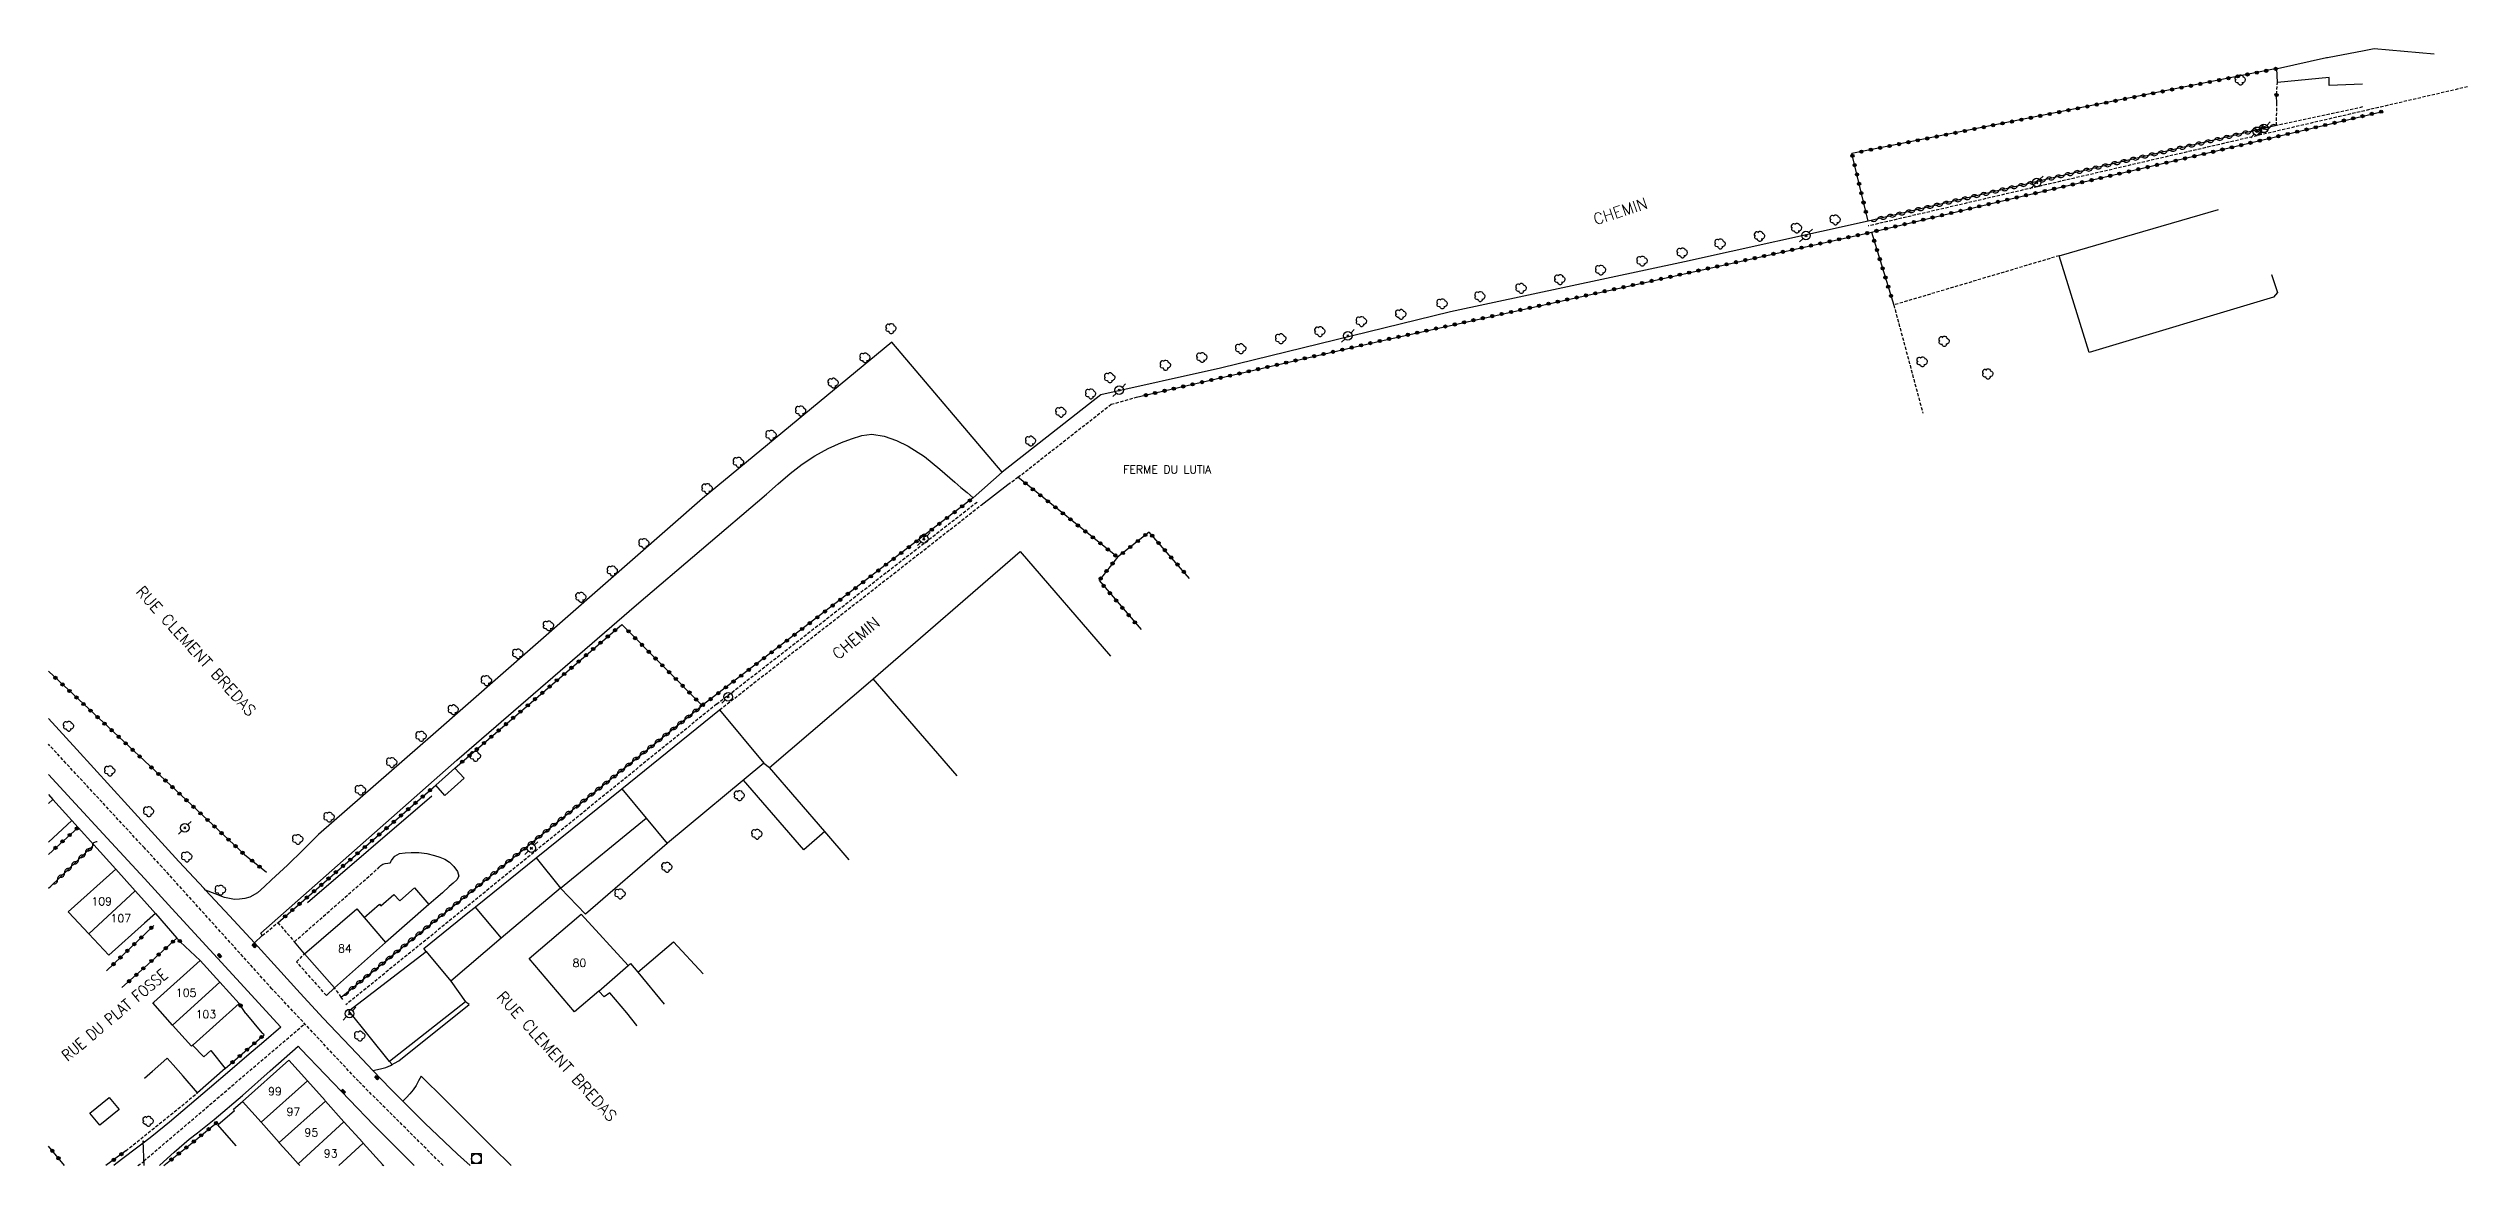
# Model space of a CAD drawing. Header units: millimetres. Extents: x 139000 to 139959, y 123000 to 124000.
# Drawn here: x 139000 to 139377.9, y 123000 to 123174.4 of the extents above; entities that cross this region are included whole.
import ezdxf
from ezdxf.enums import TextEntityAlignment as Align

# ---------------------------------------------------------------- set-up
doc = ezdxf.new("R2010")
doc.units = ezdxf.units.MM
doc.linetypes.add('DASHED', pattern=[0.75, 0.5, -0.25])
doc.layers.get('0').update_dxf_attribs({"linetype": 'CONTINUOUS'})
for name, color, linetype in [('W0001', 6, 'DASHED'), ('W0008', 7, 'CONTINUOUS'), ('W0014', 7, 'CONTINUOUS'), ('W0017', 7, 'CONTINUOUS'), ('W0070', 7, 'DASHED'), ('W0071', 7, 'CONTINUOUS'), ('W0101', 7, 'CONTINUOUS'), ('W0104', 1, 'CONTINUOUS'), ('W0112', 1, 'DASHED'), ('W0300', 7, 'CONTINUOUS'), ('W0310', 3, 'CONTINUOUS'), ('W0323', 7, 'CONTINUOUS'), ('W0333', 7, 'CONTINUOUS'), ('W0401', 7, 'CONTINUOUS'), ('W0420', 7, 'CONTINUOUS'), ('W0473', 7, 'CONTINUOUS'), ('W0984', 7, 'CONTINUOUS'), ('W0989', 7, 'CONTINUOUS'), ('W0991', 7, 'CONTINUOUS'), ('W1102', 7, 'CONTINUOUS')]:
    doc.layers.add(name, color=color, linetype=linetype)
doc.styles.get("Standard").update_dxf_attribs({"font": 'romans.shx', "width": 0.85})

# ---------------------------------------------------------------- blocks, each defined once
blk = doc.blocks.new('T300')
for p, q in [((-0.8, 0.51), (-0.86, 0.34)), ((-0.86, 0.34), (-0.86, 0.17)), ((-0.86, 0.17), (-0.74, 0.06)), ((-0.69, 0.63), (-0.8, 0.51)), ((-0.8, -0.06), (-0.74, 0.06)), ((-0.74, 0.06), (-0.69, 0.11)), ((-0.57, 0.69), (-0.69, 0.63)), ((-0.46, 0.69), (-0.57, 0.69)), ((-0.29, 0.63), (-0.46, 0.69)), ((-0.29, 0.63), (-0.17, 0.74)), ((-0.23, 0.57), (-0.29, 0.63)), ((-0.17, 0.74), (-0.06, 0.8)), ((-0.06, 0.8), (0.06, 0.8)), ((0.06, 0.8), (0.23, 0.74)), ((0.23, 0.74), (0.34, 0.63)), ((0.34, 0.63), (0.4, 0.51)), ((0.46, 0.46), (0.34, 0.46)), ((0.4, 0.51), (0.4, 0.46)), ((0.57, 0.4), (0.46, 0.46)), ((0.57, 0.4), (0.69, 0.29)), ((0.69, 0.29), (0.74, 0.17)), ((0.74, 0.06), (0.69, -0.17)), ((0.74, 0.17), (0.74, 0.06)), ((-0.8, -0.17), (-0.8, -0.06)), ((-0.8, -0.23), (-0.8, -0.17)), ((-0.74, -0.34), (-0.8, -0.23)), ((-0.69, -0.4), (-0.74, -0.34)), ((-0.51, -0.46), (-0.69, -0.4)), ((-0.4, -0.46), (-0.51, -0.46)), ((-0.4, -0.46), (-0.34, -0.46)), ((-0.34, -0.46), (-0.34, -0.4)), ((-0.34, -0.51), (-0.34, -0.46)), ((-0.29, -0.63), (-0.34, -0.51)), ((-0.17, -0.74), (-0.29, -0.63)), ((-0.06, -0.8), (-0.17, -0.74)), ((0.06, -0.8), (-0.06, -0.8)), ((0.17, -0.74), (0.06, -0.8)), ((0.23, -0.69), (0.17, -0.74)), ((0.29, -0.46), (0.23, -0.46)), ((0.29, -0.63), (0.23, -0.69)), ((0.46, -0.4), (0.29, -0.46)), ((0.34, -0.51), (0.29, -0.63)), ((0.34, -0.51), (0.34, -0.46)), ((0.57, -0.34), (0.46, -0.4)), ((0.63, -0.29), (0.57, -0.34)), ((0.69, -0.17), (0.63, -0.29))]:
    blk.add_line(p, q)
blk = doc.blocks.new('T401')
for p, q in [((-0.3, 0.3), (0, 0.3)), ((-0.3, -0.25), (-0.3, 0.3)), ((-0.3, 0.15), (0, 0.15)), ((-0.3, 0), (0, 0)), ((0, 0.3), (0, -0.25)), ((-0.3, -0.15), (0, -0.15)), ((-0.3, -0.25), (-0.3, -0.3)), ((-0.3, -0.3), (0, -0.3)), ((0, -0.3), (0, -0.25))]:
    blk.add_line(p, q)
blk = doc.blocks.new('T473')
for p, q in [((-0.166667, 0.166667), (0.166667, -0.166667)), ((-0.166667, -0.166667), (0.166667, 0.166667)), ((0.500001, 0.500001), (1.000002, 1.000002)), ((-1.000002, -1.000002), (-0.500001, -0.500001))]:
    blk.add_line(p, q)
blk.add_ellipse((0, 0), major_axis=(0.471405, 0.471405), ratio=1, start_param=5.4977871438, end_param=11.780972451)
blk = doc.blocks.new('T420')
for p, q in [((0.75, 0.75), (-0.75, 0.75)), ((-0.75, 0.75), (-0.75, -0.75)), ((0.75, 0.75), (0.75, -0.75)), ((0.75, -0.75), (-0.75, -0.75))]:
    blk.add_line(p, q)
blk.add_ellipse((0, 0), major_axis=(-0.53, 0.53), ratio=1, start_param=3.926991, end_param=10.210176)
blk = doc.blocks.new('t323o')
at = {"color": 0, "linetype": 'Continuous'}
for radius in [0.25, 0.15]:
    blk.add_circle((0, 0), radius, dxfattribs=at)
blk = doc.blocks.new('t310o')
at = {"color": 0, "linetype": 'Continuous'}
for centre, start, end in [((-0.5, 0.38), 216.8699, 323.1304), ((0.5, -0.37), 36.8699, 143.1303)]:
    blk.add_arc(centre, 0.625, start, end, dxfattribs=at)

msp = doc.modelspace()

# ---------------------------------------------------------------- linework, layer by layer
at = {"layer": 'W0001'}
for points in [[(139015, 123049.6), (139000, 123065.8)], [(139061.66, 123000), (139048.44, 123013.17), (139034.93, 123027.61), (139017.77, 123046.61), (139015, 123049.6)], [(139014.92, 123000.72), (139040.02, 123022.12), (139040.04, 123022.14)], [(139013.97, 123000), (139014.9, 123000.66), (139015.04, 123000.66)]]:
    msp.add_lwpolyline(points, dxfattribs=at)
at = {"layer": 'W0008'}
for points in [[(139015, 123053.38), (139012.4, 123056.22), (139004.44, 123064.97), (139000, 123069.8)], [(139032.21, 123034.77), (139028.27, 123039.01), (139024.54, 123043.02), (139024.33, 123043.24), (139020.39, 123047.49), (139015, 123053.38)], [(139036.3, 123021.61), (139033.64, 123019.34), (139030.98, 123017.07), (139028.32, 123014.81), (139025.19, 123012.11), (139022.06, 123009.41), (139018.9, 123006.76), (139016.14, 123004.56), (139015, 123003.68)], [(139017.34, 123000), (139017.4, 123000.05), (139019.67, 123002.09), (139021.99, 123004.1), (139023.3, 123005.14), (139024.61, 123006.18), (139025.92, 123007.22), (139030.34, 123010.96), (139034.67, 123014.81), (139039.01, 123018.66)], [(139015, 123003.68), (139013.35, 123002.4), (139010.55, 123000.25), (139010.25, 123000)]]:
    msp.add_lwpolyline(points, dxfattribs=at)
at = {"layer": 'W0014'}
for points in [[(139000, 123061.09), (139003.62, 123057.18), (139009.2, 123051.13), (139015, 123044.82)], [(139003.65, 123053.87), (139004.63, 123052.8), (139007.12, 123050.07), (139010.55, 123046.31)], [(139015, 123044.82), (139019.29, 123040.15), (139029.37, 123029.17), (139036.3, 123021.61)], [(139016.72, 123039.37), (139020.09, 123035.53)], [(139033.42, 123035.93), (139032.21, 123034.77)], [(139020.61, 123034.96), (139023.7, 123032.01)], [(139065.87, 123000), (139063.91, 123001.79), (139058.83, 123006.61), (139055.39, 123010.06), (139053.45, 123011.99), (139050.7, 123014.85), (139048.17, 123017.48), (139042.95, 123023.02), (139039.35, 123026.92), (139035.78, 123030.84), (139032.21, 123034.77)], [(139040.02, 123033.05), (139038.44, 123034.95)], [(139030.84, 123023.73), (139033.33, 123020.73)], [(139039.01, 123018.66), (139039.45, 123018.18)], [(139039.45, 123018.18), (139043.23, 123014.22), (139047.02, 123010.25), (139050.84, 123006.33), (139054.47, 123002.65), (139057.14, 123000)], [(139053.31, 123016.26), (139053.7, 123015.79)]]:
    msp.add_lwpolyline(points, dxfattribs=at)
at = {"layer": 'W0017'}
for points in [[(139149, 123108.27), (139131.78, 123128.58), (139102.21, 123104.15)], [(139091.89, 123087.55), (139112.18, 123104.86), (139114.02, 123106.46), (139115.86, 123108.06), (139117.78, 123109.53), (139119.75, 123110.81), (139121.8, 123111.96), (139123.92, 123112.92), (139125.47, 123113.5), (139127.06, 123113.99), (139128.64, 123114.2), (139130.56, 123113.91), (139132.47, 123113.21), (139134.3, 123112.34), (139136.87, 123110.72), (139139.24, 123108.73), (139141.58, 123106.69), (139142.55, 123105.89), (139143.52, 123105.08), (139144.49, 123104.27)], [(139102.21, 123104.15), (139060.11, 123067.33), (139042.2, 123051.71), (139039.78, 123049.31), (139037.35, 123046.92), (139034.83, 123044.62), (139033.76, 123043.6), (139032.67, 123042.6), (139031.45, 123041.9), (139030.68, 123041.7), (139029.86, 123041.59), (139029.05, 123041.56), (139027.53, 123041.84), (139026.04, 123042.43), (139024.54, 123043.02)], [(139033.42, 123035.93), (139033.18, 123036.31), (139063.83, 123063.31), (139091.89, 123087.55)], [(139053.4, 123047.29), (139053.62, 123047.65), (139053.84, 123048.02), (139054.1, 123048.32), (139054.84, 123048.71), (139055.75, 123048.85), (139056.66, 123048.91), (139057.89, 123048.91), (139059.12, 123048.73), (139060.31, 123048.42), (139061.14, 123048.15), (139061.95, 123047.82), (139062.66, 123047.37), (139063.35, 123046.71), (139063.92, 123045.93), (139064.11, 123045.18), (139063.8, 123044.62), (139063.22, 123044.09), (139062.62, 123043.57), (139061.59, 123042.61), (139060.52, 123041.69), (139059.45, 123040.77)], [(139054.73, 123016.35), (139065.73, 123025.17), (139065.16, 123025.57)]]:
    msp.add_lwpolyline(points, dxfattribs=at)
at = {"layer": 'W0070'}
for points in [[(139377.93, 123168.44), (139284.28, 123146.71)], [(139104.39, 123072.05), (139145.11, 123103.63)], [(139104.39, 123072.05), (139046.48, 123025.11)]]:
    msp.add_lwpolyline(points, dxfattribs=at)
at = {"layer": 'W0071'}
for points in [[(139284.27, 123147.46), (139255.61, 123141.12), (139219.04, 123133.29), (139183.1, 123124.49), (139164.43, 123120.36), (139149, 123108.27)], [(139144.49, 123104.27), (139149, 123108.27)], [(139145.71, 123103.11), (139149.88, 123106.35)], [(139014.94, 123000), (139014.82, 123003.86), (139015, 123003.68)]]:
    msp.add_lwpolyline(points, dxfattribs=at)
at = {"layer": 'W0101'}
for points in [[(139361.79, 123174.09), (139363.31, 123174.44)], [(139347.3, 123139.14), (139347.3, 123139.14), (139347.3, 123139.14), (139347.3, 123139.14), (139348.21, 123136.35), (139347.63, 123135.6), (139318.79, 123126.94), (139314.13, 123142.07), (139339.03, 123149.31)], [(139000, 123057.96), (139000.71, 123057.16)], [(139003.65, 123053.87), (139000, 123050.49)], [(139000.71, 123057.16), (139003.65, 123053.87)], [(139006.32, 123036.21), (139003.16, 123039.57), (139003.09, 123039.64), (139010.55, 123046.31)], [(139010.55, 123046.31), (139013.56, 123042.92)], [(139013.56, 123042.92), (139015, 123041.3)], [(139015, 123041.3), (139016.72, 123039.37)], [(139016.72, 123039.37), (139015, 123037.83)], [(139040.02, 123033.05), (139048.18, 123040.07), (139049.34, 123038.72), (139052.68, 123034.83), (139044.72, 123027.74)], [(139085.98, 123027.26), (139082.17, 123024.03), (139075.11, 123032.36), (139083.24, 123039.26), (139090.56, 123031.26)], [(139015, 123037.83), (139009.46, 123032.88), (139006.32, 123036.21)], [(139019.41, 123021.94), (139016.31, 123025.4), (139016.47, 123025.54), (139023.7, 123032.01)], [(139023.7, 123032.01), (139026.78, 123028.63)], [(139044.72, 123027.74), (139040.02, 123033.05)], [(139085.98, 123027.26), (139090.56, 123031.26)], [(139026.78, 123028.63), (139029.82, 123025.3)], [(139029.82, 123025.3), (139022.63, 123018.87), (139022.52, 123018.78), (139022.37, 123018.64), (139019.41, 123021.94)], [(139030.3, 123010), (139037.54, 123016.45), (139040.47, 123013.21)], [(139040.47, 123013.21), (139043.23, 123010.16), (139043.21, 123010.13), (139043.3, 123010.04)], [(139033.23, 123006.76), (139030.3, 123010)], [(139043.3, 123010.04), (139046.18, 123006.85)], [(139036.07, 123003.62), (139033.23, 123006.76)], [(139046.18, 123006.85), (139049.14, 123003.58)], [(139039, 123000.3), (139037.76, 123001.66), (139036.11, 123003.49), (139036.06, 123003.54), (139036.07, 123003.62)], [(139049.14, 123003.58), (139049.2, 123003.51), (139052.26, 123000.12)], [(139039.26, 123000), (139039, 123000.3)], [(139052.26, 123000.12), (139052.38, 123000)]]:
    msp.add_lwpolyline(points, dxfattribs=at)
at = {"layer": 'W0104'}
for points in [[(139361.53, 123168.84), (139356.32, 123168.67), (139356.28, 123169.87), (139348.22, 123169.12), (139348.15, 123171.29), (139348.24, 123171.31), (139355.91, 123173.01), (139356.04, 123173.03), (139361.79, 123174.09)], [(139112.63, 123062.17), (139128.78, 123075.96), (139128.77, 123075.96), (139128.84, 123076.02), (139151.79, 123095.88), (139165.91, 123079.55)], [(139141.97, 123060.88), (139128.84, 123076.02)], [(139053.31, 123016.26), (139046.92, 123024.19), (139059.04, 123033.45), (139058.67, 123033.91), (139065.8, 123039.67), (139066.65, 123040.35), (139066.73, 123040.42), (139076.2, 123048.05), (139089.59, 123058.85), (139104.86, 123071.16)], [(139104.86, 123071.16), (139111.78, 123062.82), (139096.73, 123050.34), (139096.67, 123050.28), (139083.89, 123039.26), (139080.02, 123043.33), (139070.75, 123035.49), (139062.85, 123028.81), (139065.16, 123025.57), (139053.31, 123016.26)], [(139111.78, 123062.82), (139112.63, 123062.17)], [(139125.11, 123047.74), (139121.29, 123052.16), (139112.63, 123062.17)], [(139089.59, 123058.85), (139093.37, 123054.27), (139096.67, 123050.28)], [(139121.29, 123052.16), (139118, 123049.31), (139108.57, 123060.16)], [(139080.02, 123043.33), (139093.37, 123054.27)], [(139076.2, 123048.05), (139080.02, 123043.33)], [(139049.34, 123038.72), (139051.71, 123040.8), (139051.93, 123040.54), (139053.99, 123042.35), (139054.88, 123041.34), (139057.18, 123043.36), (139059.45, 123040.77), (139052.68, 123034.83)], [(139066.65, 123040.35), (139070.75, 123035.49)], [(139059.04, 123033.45), (139062.85, 123028.81)], [(139090.56, 123031.26), (139090.93, 123031.54), (139092.08, 123030.18), (139097.68, 123034.93), (139102.27, 123029.93)], [(139092.08, 123030.18), (139096.18, 123025.18)], [(139091.89, 123021.84), (139091.93, 123021.88), (139090.35, 123023.86), (139087.7, 123026.99), (139086.83, 123026.33), (139085.98, 123027.26)], [(139022.52, 123018.78), (139024.27, 123016.99), (139025.39, 123017.97), (139027.63, 123015.16), (139023.31, 123011.36), (139021.04, 123013.95), (139019.48, 123015.73), (139018.57, 123016.75), (139016.18, 123014.66), (139016.24, 123014.71), (139015, 123013.62)], [(139072.31, 123000), (139069.45, 123002.84), (139061.91, 123010.32), (139058.25, 123013.95)], [(139029.36, 123003.06), (139029.36, 123003.06), (139026.49, 123006.38), (139029.07, 123008.62), (139029.07, 123008.61), (139028.91, 123008.8), (139030.3, 123010)]]:
    msp.add_lwpolyline(points, dxfattribs=at)
for points in [[(139063.52, 123062.08), (139064.94, 123060.48), (139061.93, 123057.79), (139060.51, 123059.38)], [(139006.49, 123008.18), (139009.5, 123010.65), (139011.04, 123008.77), (139008.04, 123006.3)]]:
    msp.add_lwpolyline(points, close=True, dxfattribs=at)
at = {"layer": 'W0112'}
for points in [[(139348.08, 123167.25), (139348.22, 123169.12)], [(139361.52, 123165.29), (139348.05, 123162.4), (139348.14, 123165.68)], [(139314.13, 123142.07), (139288.29, 123134.37), (139292.83, 123117.48)], [(139149.88, 123106.35), (139151.46, 123107.47), (139166.03, 123118.87), (139169.98, 123119.97)], [(139104.86, 123071.16), (139145.71, 123103.11)], [(139033.42, 123035.93), (139035.85, 123037.93), (139038.44, 123034.95), (139051.39, 123046.31), (139051.67, 123046.59), (139051.95, 123046.86), (139052.26, 123047.07), (139052.62, 123047.19), (139053.01, 123047.24), (139053.4, 123047.29)], [(139000, 123043.32), (139000.36, 123043.64)], [(139043.44, 123026.57), (139038.78, 123031.81), (139040.02, 123033.05)], [(139046.02, 123025.95), (139045.75, 123026.31), (139044.72, 123027.74)], [(139015, 123004.63), (139023.31, 123011.36)], [(139012.1, 123002.29), (139015, 123004.63)]]:
    msp.add_lwpolyline(points, dxfattribs=at)
at = {"layer": 'W0300'}
msp.add_lwpolyline([(139040.49, 123041.1), (139059.89, 123057.73)], dxfattribs=at)
at = {"layer": 'W0310'}
for points in [[(139348.05, 123162.4), (139284.27, 123147.46)], [(139045.75, 123026.31), (139058.06, 123036.36), (139079.76, 123053.85), (139102.15, 123071.84)], [(139000.36, 123043.64), (139007.12, 123050.07)]]:
    msp.add_lwpolyline(points, dxfattribs=at)
at = {"layer": 'W0323'}
for points in [[(139348.15, 123171.29), (139281.74, 123158.03)], [(139348.14, 123165.68), (139348.08, 123167.25)], [(139169.98, 123119.97), (139208.66, 123128.9), (139258.62, 123139.94), (139284.81, 123145.75), (139305.67, 123150.75), (139334.97, 123157.54), (139364.45, 123164.56)], [(139284.27, 123147.46), (139281.74, 123158.03)], [(139284.81, 123145.75), (139288.29, 123134.37)], [(139178.28, 123091.68), (139171.94, 123098.92), (139167.02, 123094.99), (139151.46, 123107.47)], [(139144.49, 123104.27), (139102.15, 123071.84), (139089.56, 123084.49)], [(139167.02, 123094.99), (139164.14, 123091.35), (139170.71, 123083.68)], [(139063.52, 123062.08), (139089.56, 123084.49)], [(139015, 123063.2), (139012.55, 123065.49), (139000, 123077.18)], [(139030.65, 123048.55), (139015, 123063.2)], [(139035.85, 123037.93), (139060.51, 123059.38)], [(139004.63, 123052.8), (139000, 123048.6)], [(139030.65, 123048.55), (139034.07, 123045.8)], [(139015, 123036.09), (139009.1, 123030.42)], [(139016.45, 123037.49), (139015, 123036.09)], [(139020.61, 123034.96), (139020.09, 123035.53), (139015, 123030.94)], [(139015, 123030.94), (139011.5, 123027.79)], [(139030.84, 123023.73), (139029.82, 123025.3)], [(139027.63, 123015.16), (139033.7, 123020.42), (139033.33, 123020.73)], [(139018.05, 123000), (139022.46, 123003.56), (139026.32, 123006.75), (139026.51, 123006.57)], [(139002.54, 123000), (139000, 123003.01)], [(139012.1, 123002.29), (139009, 123000)]]:
    msp.add_lwpolyline(points, dxfattribs=at)
at = {"layer": 'W0333'}
for points in [[(139044.72, 123027.74), (139043.44, 123026.57)], [(139050.7, 123014.85), (139051.39, 123015), (139052.08, 123015.14), (139052.74, 123015.34), (139053.42, 123015.64), (139053.7, 123015.79), (139054.07, 123015.99), (139054.73, 123016.35)], [(139058.25, 123013.95), (139057.84, 123013.24), (139057.43, 123012.53), (139056.98, 123011.85), (139056.47, 123011.23), (139055.93, 123010.65), (139055.39, 123010.06)]]:
    msp.add_lwpolyline(points, dxfattribs=at)
at = {"layer": 'W1102'}
for points in [[(139363.31, 123174.44), (139372.7, 123173.57)], [(139000, 123056.53), (139000.71, 123057.16)], [(139013.56, 123042.92), (139006.32, 123036.21)], [(139019.41, 123021.94), (139026.78, 123028.63)], [(139033.23, 123006.76), (139040.47, 123013.21)], [(139043.3, 123010.04), (139036.07, 123003.62)], [(139039, 123000.3), (139046.18, 123006.85)], [(139045.35, 123000), (139049.2, 123003.51)], [(139052.26, 123000.12), (139052.12, 123000)]]:
    msp.add_lwpolyline(points, dxfattribs=at)

# ---------------------------------------------------------------- block references
at = {"layer": 'W0300'}
for p in [(139342.45, 123169.51), (139279.18, 123147.66), (139261.19, 123143.91), (139267.36, 123145.09), (139273.14, 123146.37), (139249.01, 123141.22), (139255.28, 123142.51), (139230.11, 123136.96), (139236.16, 123138.33), (139242.53, 123139.81), (139211.32, 123132.9), (139217.76, 123134.55), (139223.68, 123135.69), (139131.67, 123130.67), (139192.56, 123129.1), (139198.67, 123130.22), (139205.15, 123131.79), (139296.18, 123128.69), (139127.6, 123126.12), (139174.53, 123124.96), (139180.24, 123126.17), (139186.31, 123127.54), (139292.76, 123125.5), (139122.65, 123122.18), (139165.84, 123123.01), (139303.01, 123123.59), (139117.56, 123117.83), (139158.21, 123117.63), (139162.86, 123120.49), (139112.94, 123114.04), (139107.83, 123109.81), (139153.48, 123113.12), (139102.95, 123105.69), (139093.08, 123097.14), (139088.14, 123092.85), (139083.23, 123088.72), (139078.17, 123084.28), (139073.38, 123079.9), (139068.46, 123075.72), (139003.19, 123068.6), (139063.29, 123071.17), (139058.27, 123067.02), (139009.62, 123061.61), (139053.67, 123062.93), (139066.74, 123063.91), (139048.78, 123058.62), (139107.97, 123057.75), (139015.7, 123055.27), (139043.89, 123054.4), (139039, 123050.92), (139110.72, 123051.74), (139021.66, 123048.2), (139096.66, 123046.57), (139026.92, 123043), (139089.34, 123042.42), (139048.69, 123020.22), (139015.63, 123006.9)]:
    msp.add_blockref('T300', p, dxfattribs=at)
at = {"layer": 'W0310'}
for p, rotation in [((139335.38, 123159.43), 193.1847296885989), ((139336.84, 123159.77), 193.1847296885989), ((139338.3, 123160.12), 193.1847296885989), ((139339.76, 123160.46), 193.1847296885989), ((139341.22, 123160.8), 193.1847296885989), ((139342.68, 123161.14), 193.1847296885989), ((139344.14, 123161.48), 193.1847296885989), ((139345.61, 123161.83), 193.1847296885989), ((139347.07, 123162.17), 193.1847296885989), ((139319.32, 123155.67), 193.1847296885989), ((139320.78, 123156.01), 193.1847296885989), ((139322.24, 123156.35), 193.1847296885989), ((139323.7, 123156.69), 193.1847296885989), ((139325.16, 123157.04), 193.1847296885989), ((139326.62, 123157.38), 193.1847296885989), ((139328.08, 123157.72), 193.1847296885989), ((139329.54, 123158.06), 193.1847296885989), ((139331, 123158.4), 193.1847296885989), ((139332.46, 123158.75), 193.1847296885989), ((139333.92, 123159.09), 193.1847296885989), ((139303.25, 123151.9), 193.1847296885989), ((139304.71, 123152.25), 193.1847296885989), ((139306.17, 123152.59), 193.1847296885989), ((139307.63, 123152.93), 193.1847296885989), ((139309.09, 123153.27), 193.1847296885989), ((139310.55, 123153.61), 193.1847296885989), ((139312.01, 123153.96), 193.1847296885989), ((139313.48, 123154.3), 193.1847296885989), ((139314.94, 123154.64), 193.1847296885989), ((139316.4, 123154.98), 193.1847296885989), ((139317.86, 123155.33), 193.1847296885989), ((139287.19, 123148.14), 193.1847296885989), ((139288.65, 123148.48), 193.1847296885989), ((139290.11, 123148.82), 193.1847296885989), ((139291.57, 123149.17), 193.1847296885989), ((139293.03, 123149.51), 193.1847296885989), ((139294.49, 123149.85), 193.1847296885989), ((139295.95, 123150.19), 193.1847296885989), ((139297.41, 123150.54), 193.1847296885989), ((139298.87, 123150.88), 193.1847296885989), ((139300.33, 123151.22), 193.1847296885989), ((139301.79, 123151.56), 193.1847296885989), ((139285.73, 123147.8), 193.1847296885989), ((139098.27, 123068.72), 38.78164238338765), ((139099.44, 123069.66), 38.78164238338765), ((139100.61, 123070.6), 38.78164238338765), ((139101.78, 123071.54), 38.78164238338765), ((139093.59, 123064.96), 38.78164238338765), ((139094.76, 123065.9), 38.78164238338765), ((139095.93, 123066.84), 38.78164238338765), ((139097.1, 123067.78), 38.78164238338765), ((139088.91, 123061.2), 38.78164238338765), ((139090.08, 123062.14), 38.78164238338765), ((139091.25, 123063.08), 38.78164238338765), ((139092.42, 123064.02), 38.78164238338765), ((139084.24, 123057.45), 38.78164238338765), ((139085.41, 123058.38), 38.78164238338765), ((139086.57, 123059.32), 38.78164238338765), ((139087.74, 123060.26), 38.78164238338765), ((139079.56, 123053.69), 38.87004643874647), ((139080.73, 123054.63), 38.78164238338765), ((139081.9, 123055.57), 38.78164238338765), ((139083.07, 123056.51), 38.78164238338765), ((139006.88, 123049.85), 43.61446729716336), ((139074.89, 123049.92), 38.87004643874647), ((139076.06, 123050.86), 38.87004643874647), ((139077.22, 123051.8), 38.87004643874647), ((139078.39, 123052.75), 38.87004643874647), ((139002.53, 123045.71), 43.61446729716336), ((139003.62, 123046.74), 43.61446729716336), ((139004.71, 123047.78), 43.61446729716336), ((139005.79, 123048.81), 43.61446729716336), ((139070.22, 123046.16), 38.87004643874647), ((139071.38, 123047.1), 38.87004643874647), ((139072.55, 123048.04), 38.87004643874647), ((139073.72, 123048.98), 38.87004643874647), ((139001.45, 123044.67), 43.61446729716336), ((139065.54, 123042.39), 38.87004643874647), ((139066.71, 123043.33), 38.87004643874647), ((139067.88, 123044.27), 38.87004643874647), ((139069.05, 123045.21), 38.87004643874647), ((139060.87, 123038.63), 38.87004643874647), ((139062.04, 123039.57), 38.87004643874647), ((139063.21, 123040.51), 38.87004643874647), ((139064.38, 123041.45), 38.87004643874647), ((139056.21, 123034.85), 39.22367831281453), ((139057.37, 123035.8), 39.22367831281453), ((139058.54, 123036.74), 38.87004643874647), ((139059.71, 123037.68), 38.87004643874647), ((139051.56, 123031.05), 39.22367831281453), ((139052.73, 123032), 39.22367831281453), ((139053.89, 123032.95), 39.22367831281453), ((139055.05, 123033.9), 39.22367831281453), ((139046.92, 123027.26), 39.22367831281453), ((139048.08, 123028.21), 39.22367831281453), ((139049.24, 123029.16), 39.22367831281453), ((139050.4, 123030.11), 39.22367831281453)]:
    msp.add_blockref('t310o', p, dxfattribs=dict(at, rotation=rotation))
at = {"layer": 'W0323'}
for p, rotation in [((139346.47, 123170.95), 191.293338758111), ((139347.94, 123171.25), 191.293338758111), ((139327.34, 123167.14), 191.293338758111), ((139328.82, 123167.43), 191.293338758111), ((139330.29, 123167.72), 191.293338758111), ((139331.76, 123168.02), 191.293338758111), ((139333.23, 123168.31), 191.293338758111), ((139334.7, 123168.6), 191.293338758111), ((139336.17, 123168.9), 191.293338758111), ((139337.64, 123169.19), 191.293338758111), ((139339.11, 123169.49), 191.293338758111), ((139340.58, 123169.78), 191.293338758111), ((139342.05, 123170.07), 191.293338758111), ((139343.53, 123170.37), 191.293338758111), ((139345, 123170.66), 191.293338758111), ((139348.08, 123167.17), 92.21937379469193), ((139308.22, 123163.32), 191.293338758111), ((139309.69, 123163.61), 191.293338758111), ((139311.16, 123163.9), 191.293338758111), ((139312.64, 123164.2), 191.293338758111), ((139314.11, 123164.49), 191.293338758111), ((139315.58, 123164.79), 191.293338758111), ((139317.05, 123165.08), 191.293338758111), ((139318.52, 123165.37), 191.293338758111), ((139319.99, 123165.67), 191.293338758111), ((139321.46, 123165.96), 191.293338758111), ((139322.93, 123166.25), 191.293338758111), ((139324.4, 123166.55), 191.293338758111), ((139325.87, 123166.84), 191.293338758111), ((139358.6, 123163.17), 13.40205001371911), ((139360.06, 123163.51), 13.40205001371911), ((139361.51, 123163.86), 13.40205001371911), ((139362.97, 123164.21), 13.40205001371911), ((139364.43, 123164.56), 13.40205001371911), ((139289.1, 123159.5), 191.293338758111), ((139290.57, 123159.79), 191.293338758111), ((139292.04, 123160.09), 191.293338758111), ((139293.51, 123160.38), 191.293338758111), ((139294.98, 123160.67), 191.293338758111), ((139296.45, 123160.97), 191.293338758111), ((139297.93, 123161.26), 191.293338758111), ((139299.4, 123161.55), 191.293338758111), ((139300.87, 123161.85), 191.293338758111), ((139302.34, 123162.14), 191.293338758111), ((139303.81, 123162.44), 191.293338758111), ((139305.28, 123162.73), 191.293338758111), ((139306.75, 123163.02), 191.293338758111), ((139344, 123159.69), 13.40205001371911), ((139345.46, 123160.04), 13.40205001371911), ((139346.92, 123160.38), 13.40205001371911), ((139348.38, 123160.73), 13.40205001371911), ((139349.84, 123161.08), 13.40205001371911), ((139351.3, 123161.43), 13.40205001371911), ((139352.76, 123161.78), 13.40205001371911), ((139354.22, 123162.12), 13.40205001371911), ((139355.68, 123162.47), 13.40205001371911), ((139357.14, 123162.82), 13.40205001371911), ((139281.83, 123157.67), 103.409833548384), ((139282.18, 123156.21), 103.409833548384), ((139283.22, 123158.32), 191.293338758111), ((139284.69, 123158.62), 191.293338758111), ((139286.16, 123158.91), 191.293338758111), ((139287.63, 123159.2), 191.293338758111), ((139327.94, 123155.91), 13.04916813596234), ((139329.4, 123156.25), 13.04916813596234), ((139330.87, 123156.59), 13.04916813596234), ((139332.33, 123156.92), 13.04916813596234), ((139333.79, 123157.26), 13.04916813596234), ((139335.25, 123157.6), 13.40205001371911), ((139336.71, 123157.95), 13.40205001371911), ((139338.17, 123158.3), 13.40205001371911), ((139339.63, 123158.65), 13.40205001371911), ((139341.09, 123158.99), 13.40205001371911), ((139342.55, 123159.34), 13.40205001371911), ((139282.53, 123154.75), 103.409833548384), ((139282.87, 123153.29), 103.409833548384), ((139283.22, 123151.83), 103.409833548384), ((139310.41, 123151.84), 13.04916813596234), ((139311.87, 123152.18), 13.04916813596234), ((139313.33, 123152.52), 13.04916813596234), ((139314.79, 123152.86), 13.04916813596234), ((139316.25, 123153.2), 13.04916813596234), ((139317.71, 123153.54), 13.04916813596234), ((139319.18, 123153.88), 13.04916813596234), ((139320.64, 123154.21), 13.04916813596234), ((139322.1, 123154.55), 13.04916813596234), ((139323.56, 123154.89), 13.04916813596234), ((139325.02, 123155.23), 13.04916813596234), ((139326.48, 123155.57), 13.04916813596234), ((139283.57, 123150.37), 103.409833548384), ((139283.92, 123148.92), 103.409833548384), ((139295.81, 123148.39), 13.46103778215907), ((139297.27, 123148.74), 13.46103778215907), ((139298.73, 123149.08), 13.46103778215907), ((139300.19, 123149.43), 13.46103778215907), ((139301.65, 123149.78), 13.46103778215907), ((139303.11, 123150.13), 13.46103778215907), ((139304.57, 123150.48), 13.46103778215907), ((139306.02, 123150.83), 13.04916813596234), ((139307.49, 123151.17), 13.04916813596234), ((139308.95, 123151.51), 13.04916813596234), ((139278.28, 123144.3), 12.51328284700136), ((139279.75, 123144.63), 12.51328284700136), ((139281.21, 123144.95), 12.51328284700136), ((139282.68, 123145.28), 12.51328284700136), ((139284.14, 123145.6), 12.51328284700136), ((139285.22, 123144.4), 287.0259710145141), ((139285.6, 123145.94), 13.46103778215907), ((139287.06, 123146.29), 13.46103778215907), ((139288.52, 123146.64), 13.46103778215907), ((139289.98, 123146.99), 13.46103778215907), ((139291.44, 123147.34), 13.46103778215907), ((139292.89, 123147.69), 13.46103778215907), ((139294.35, 123148.04), 13.46103778215907), ((139262.17, 123140.73), 12.51328284700136), ((139263.64, 123141.05), 12.51328284700136), ((139265.1, 123141.38), 12.51328284700136), ((139266.57, 123141.7), 12.51328284700136), ((139268.03, 123142.03), 12.51328284700136), ((139269.5, 123142.35), 12.51328284700136), ((139270.96, 123142.68), 12.51328284700136), ((139272.42, 123143), 12.51328284700136), ((139273.89, 123143.33), 12.51328284700136), ((139275.35, 123143.65), 12.51328284700136), ((139276.82, 123143.98), 12.51328284700136), ((139285.66, 123142.97), 287.0259710145141), ((139286.1, 123141.54), 287.0259710145141), ((139244.6, 123136.84), 12.45593244328797), ((139246.06, 123137.17), 12.45593244328797), ((139247.53, 123137.49), 12.45593244328797), ((139248.99, 123137.81), 12.45593244328797), ((139250.46, 123138.14), 12.45593244328797), ((139251.92, 123138.46), 12.45593244328797), ((139253.39, 123138.78), 12.45593244328797), ((139254.85, 123139.11), 12.45593244328797), ((139256.32, 123139.43), 12.45593244328797), ((139257.78, 123139.75), 12.45593244328797), ((139259.25, 123140.08), 12.51328284700136), ((139260.71, 123140.4), 12.51328284700136), ((139286.54, 123140.1), 287.0259710145141), ((139286.98, 123138.67), 287.0259710145141), ((139287.42, 123137.23), 287.0259710145141), ((139227.02, 123132.96), 12.45593244328797), ((139228.49, 123133.28), 12.45593244328797), ((139229.95, 123133.61), 12.45593244328797), ((139231.42, 123133.93), 12.45593244328797), ((139232.88, 123134.25), 12.45593244328797), ((139234.35, 123134.58), 12.45593244328797), ((139235.81, 123134.9), 12.45593244328797), ((139237.27, 123135.23), 12.45593244328797), ((139238.74, 123135.55), 12.45593244328797), ((139240.2, 123135.87), 12.45593244328797), ((139241.67, 123136.2), 12.45593244328797), ((139243.13, 123136.52), 12.45593244328797), ((139287.85, 123135.8), 287.0259710145141), ((139210.91, 123129.4), 12.45593244328797), ((139212.38, 123129.73), 12.45593244328797), ((139213.84, 123130.05), 12.45593244328797), ((139215.3, 123130.37), 12.45593244328797), ((139216.77, 123130.7), 12.45593244328797), ((139218.23, 123131.02), 12.45593244328797), ((139219.7, 123131.34), 12.45593244328797), ((139221.16, 123131.67), 12.45593244328797), ((139222.63, 123131.99), 12.45593244328797), ((139224.09, 123132.31), 12.45593244328797), ((139225.56, 123132.64), 12.45593244328797), ((139193.37, 123125.37), 13.01192577942611), ((139194.83, 123125.71), 13.01192577942611), ((139196.29, 123126.05), 13.01192577942611), ((139197.75, 123126.38), 13.01192577942611), ((139199.21, 123126.72), 13.01192577942611), ((139200.68, 123127.06), 13.01192577942611), ((139202.14, 123127.4), 13.01192577942611), ((139203.6, 123127.73), 13.01192577942611), ((139205.06, 123128.07), 13.01192577942611), ((139206.52, 123128.41), 13.01192577942611), ((139207.98, 123128.75), 13.01192577942611), ((139209.45, 123129.08), 12.45593244328797), ((139177.29, 123121.66), 13.01192577942611), ((139178.75, 123121.99), 13.01192577942611), ((139180.21, 123122.33), 13.01192577942611), ((139181.68, 123122.67), 13.01192577942611), ((139183.14, 123123.01), 13.01192577942611), ((139184.6, 123123.34), 13.01192577942611), ((139186.06, 123123.68), 13.01192577942611), ((139187.52, 123124.02), 13.01192577942611), ((139188.98, 123124.36), 13.01192577942611), ((139190.44, 123124.7), 13.01192577942611), ((139191.91, 123125.03), 13.01192577942611), ((139171.45, 123120.3), 13.01192577942611), ((139172.91, 123120.64), 13.01192577942611), ((139174.37, 123120.98), 13.01192577942611), ((139175.83, 123121.32), 13.01192577942611), ((139152.63, 123106.53), 141.2728968716902), ((139142.76, 123102.94), 217.4476206612334), ((139143.95, 123103.85), 217.4476206612334), ((139153.8, 123105.59), 141.2728968716902), ((139154.97, 123104.65), 141.2728968716902), ((139156.14, 123103.72), 141.2728968716902), ((139157.32, 123102.78), 141.2728968716902), ((139138, 123099.29), 217.4476206612334), ((139139.19, 123100.21), 217.4476206612334), ((139140.38, 123101.12), 217.4476206612334), ((139141.57, 123102.03), 217.4476206612334), ((139158.49, 123101.84), 141.2728968716902), ((139159.66, 123100.9), 141.2728968716902), ((139160.83, 123099.96), 141.2728968716902), ((139162, 123099.02), 141.2728968716902), ((139133.23, 123095.65), 217.4476206612334), ((139134.43, 123096.56), 217.4476206612334), ((139135.62, 123097.47), 217.4476206612334), ((139136.81, 123098.38), 217.4476206612334), ((139163.17, 123098.09), 141.2728968716902), ((139164.34, 123097.15), 141.2728968716902), ((139165.51, 123096.21), 141.2728968716902), ((139166.68, 123095.27), 141.2728968716902), ((139167.85, 123095.65), 218.6598082540487), ((139169.02, 123096.59), 218.6598082540487), ((139170.19, 123097.52), 218.6598082540487), ((139171.36, 123098.46), 218.6598082540487), ((139172.44, 123098.35), 131.1717414541018), ((139173.43, 123097.22), 131.1717414541018), ((139174.41, 123096.09), 131.1717414541018), ((139128.47, 123092), 217.4476206612334), ((139129.66, 123092.91), 217.4476206612334), ((139130.85, 123093.82), 217.4476206612334), ((139132.04, 123094.73), 217.4476206612334), ((139164.38, 123091.66), 231.5789468467491), ((139165.31, 123092.84), 231.5789468467491), ((139166.25, 123094.01), 231.5789468467491), ((139175.4, 123094.96), 131.1717414541018), ((139176.39, 123093.84), 131.1717414541018), ((139177.38, 123092.71), 131.1717414541018), ((139123.71, 123088.35), 217.4476206612334), ((139124.9, 123089.26), 217.4476206612334), ((139126.09, 123090.17), 217.4476206612334), ((139127.28, 123091.09), 217.4476206612334), ((139164.85, 123090.51), 310.5816815070212), ((139165.83, 123089.37), 310.5816815070212), ((139166.81, 123088.23), 310.5816815070212), ((139117.75, 123083.79), 217.4476206612334), ((139118.94, 123084.7), 217.4476206612334), ((139120.13, 123085.61), 217.4476206612334), ((139121.33, 123086.53), 217.4476206612334), ((139122.52, 123087.44), 217.4476206612334), ((139167.78, 123087.09), 310.5816815070212), ((139168.76, 123085.95), 310.5816815070212), ((139169.73, 123084.82), 310.5816815070212), ((139085.12, 123080.67), 40.71164046182559), ((139086.26, 123081.64), 40.71164046182559), ((139087.39, 123082.62), 40.71164046182559), ((139088.53, 123083.6), 40.71164046182559), ((139090.62, 123083.42), 134.8796833531199), ((139091.67, 123082.36), 134.8796833531199), ((139092.73, 123081.3), 134.8796833531199), ((139093.79, 123080.23), 134.8796833531199), ((139112.99, 123080.14), 217.4476206612334), ((139114.18, 123081.05), 217.4476206612334), ((139115.37, 123081.96), 217.4476206612334), ((139116.56, 123082.88), 217.4476206612334), ((139080.57, 123076.75), 40.71164046182559), ((139081.71, 123077.73), 40.71164046182559), ((139082.85, 123078.71), 40.71164046182559), ((139083.98, 123079.69), 40.71164046182559), ((139094.85, 123079.17), 134.8796833531199), ((139095.91, 123078.11), 134.8796833531199), ((139096.97, 123077.04), 134.8796833531199), ((139108.23, 123076.49), 217.4476206612334), ((139109.42, 123077.4), 217.4476206612334), ((139110.61, 123078.32), 217.4476206612334), ((139111.8, 123079.23), 217.4476206612334), ((139001.1, 123076.16), 137.0331270109262), ((139002.2, 123075.13), 137.0331270109262), ((139003.29, 123074.11), 137.0331270109262), ((139004.39, 123073.09), 137.0331270109262), ((139076.02, 123072.84), 40.71164046182559), ((139077.16, 123073.82), 40.71164046182559), ((139078.3, 123074.8), 40.71164046182559), ((139079.43, 123075.77), 40.71164046182559), ((139098.02, 123075.98), 134.8796833531199), ((139099.08, 123074.92), 134.8796833531199), ((139100.14, 123073.86), 134.8796833531199), ((139101.2, 123072.79), 134.8796833531199), ((139103.46, 123072.84), 217.4476206612334), ((139104.65, 123073.76), 217.4476206612334), ((139105.84, 123074.67), 217.4476206612334), ((139107.04, 123075.58), 217.4476206612334), ((139005.49, 123072.07), 137.0331270109262), ((139006.59, 123071.04), 137.0331270109262), ((139007.68, 123070.02), 137.0331270109262), ((139008.78, 123069), 137.0331270109262), ((139071.48, 123068.93), 40.71164046182559), ((139072.61, 123069.9), 40.71164046182559), ((139073.75, 123070.88), 40.71164046182559), ((139074.89, 123071.86), 40.71164046182559), ((139102.27, 123071.93), 217.4476206612334), ((139009.88, 123067.98), 137.0331270109262), ((139010.98, 123066.96), 137.0331270109262), ((139012.07, 123065.93), 137.0331270109262), ((139013.17, 123064.91), 136.8934854461375), ((139066.93, 123065.01), 40.71164046182559), ((139068.06, 123065.99), 40.71164046182559), ((139069.2, 123066.97), 40.71164046182559), ((139070.34, 123067.95), 40.71164046182559), ((139014.27, 123063.88), 136.8934854461375), ((139016.1, 123062.17), 136.8959929022316), ((139017.19, 123061.15), 136.8959929022316), ((139064.65, 123063.06), 40.71164046182559), ((139065.79, 123064.03), 40.71164046182559), ((139018.29, 123060.12), 136.8959929022316), ((139019.38, 123059.1), 136.8959929022316), ((139020.48, 123058.07), 136.8959929022316), ((139058.48, 123057.62), 41.03174593304068), ((139059.61, 123058.61), 41.03174593304068), ((139021.57, 123057.05), 136.8959929022316), ((139022.67, 123056.02), 136.8959929022316), ((139023.76, 123055), 136.8959929022316), ((139024.86, 123053.97), 136.8959929022316), ((139053.95, 123053.68), 41.03174593304068), ((139055.09, 123054.67), 41.03174593304068), ((139056.22, 123055.65), 41.03174593304068), ((139057.35, 123056.64), 41.03174593304068), ((139002.22, 123050.62), 222.2522902334692), ((139003.33, 123051.62), 222.2522902334692), ((139004.44, 123052.63), 222.2522902334692), ((139025.95, 123052.95), 136.8959929022316), ((139027.05, 123051.92), 136.8959929022316), ((139028.14, 123050.9), 136.8959929022316), ((139029.24, 123049.87), 136.8959929022316), ((139049.43, 123049.74), 41.03174593304068), ((139050.56, 123050.73), 41.03174593304068), ((139051.69, 123051.71), 41.03174593304068), ((139052.82, 123052.7), 41.03174593304068), ((139001.11, 123049.61), 222.2522902334692), ((139030.33, 123048.85), 136.8959929022316), ((139031.82, 123047.61), 321.1748923705015), ((139032.99, 123046.67), 321.1748923705015), ((139046.03, 123046.79), 41.03174593304068), ((139047.17, 123047.77), 41.03174593304068), ((139048.3, 123048.76), 41.03174593304068), ((139041.51, 123042.85), 41.03174593304068), ((139042.64, 123043.83), 41.03174593304068), ((139043.77, 123044.82), 41.03174593304068), ((139044.9, 123045.8), 41.03174593304068), ((139036.98, 123038.91), 41.03174593304068), ((139038.11, 123039.9), 41.03174593304068), ((139039.24, 123040.88), 41.03174593304068), ((139040.38, 123041.86), 41.03174593304068), ((139014.51, 123035.61), 223.8464166720516), ((139016.08, 123037.13), 223.8554416393735), ((139019.46, 123034.96), 222.0393689826969), ((139020.52, 123035.06), 131.8318796237272), ((139010.18, 123031.46), 223.8464166720516), ((139011.26, 123032.5), 223.8464166720516), ((139012.34, 123033.54), 223.8464166720516), ((139013.43, 123034.58), 223.8464166720516), ((139016.11, 123031.95), 222.0393689826969), ((139017.23, 123032.95), 222.0393689826969), ((139018.34, 123033.95), 222.0393689826969), ((139012.61, 123028.79), 222.0414321941712), ((139013.73, 123029.79), 222.0414321941712), ((139014.84, 123030.8), 222.0414321941712), ((139030.02, 123024.99), 123.181463223901), ((139033.3, 123020.07), 40.94240598434464), ((139028.77, 123016.14), 40.94240598434464), ((139029.9, 123017.12), 40.94240598434464), ((139031.03, 123018.11), 40.94240598434464), ((139032.17, 123019.09), 40.94240598434464), ((139023.87, 123004.73), 39.58304727345858), ((139025.03, 123005.68), 39.58304727345858), ((139026.19, 123006.64), 39.58304727345858), ((139000.61, 123002.3), 130.0836371020313), ((139001.57, 123001.15), 130.0836371020313), ((139010.21, 123000.89), 216.3587249990361), ((139011.41, 123001.78), 216.3587249990361), ((139019.22, 123000.94), 38.92486152414054), ((139020.39, 123001.88), 38.92486152414054), ((139021.55, 123002.83), 38.92486152414054), ((139022.72, 123003.77), 39.58304727345858)]:
    msp.add_blockref('t323o', p, dxfattribs=dict(at, rotation=rotation))
at = {"layer": 'W0401'}
for p, rotation in [((139026.62, 123032.68), 222.5260504994854), ((139032.27, 123034.44), 42.29478894561073), ((139051.42, 123013.84), 43.89671419278883), ((139045.98, 123011.49), 223.6767188085791)]:
    msp.add_blockref('T401', p, dxfattribs=dict(at, rotation=rotation))
at = {"layer": 'W0420'}
msp.add_blockref('T420', (139066.86, 123001.08), dxfattribs=at)
at = {"layer": 'W0473'}
for p in [(139345.05, 123161.5), (139346.11, 123161.95), (139310.61, 123153.5), (139274.57, 123145.23), (139203.01, 123129.55), (139167.29, 123121.07), (139136.77, 123097.84), (139106.21, 123073.2), (139021.31, 123052.74), (139075.45, 123049.57), (139047.04, 123023.73)]:
    msp.add_blockref('T473', p, dxfattribs=at)

# ---------------------------------------------------------------- texts
at = {"layer": 'W0984'}
msp.add_text('FERME DU LUTIA', height=1.25, dxfattribs=at).set_placement((139174.79, 123108.7), align=Align.MIDDLE_CENTER)
at = {"layer": 'W0989'}
for s, rotation, p in [('CHEMIN', 17.8945, (139245.57, 123149.01)), ('RUE CLEMENT BREDAS', 312.2928, (139023.08, 123080.35)), ('CHEMIN', 40.0886, (139126.15, 123082.36)), ('RUE CLEMENT BREDAS', 312.2928, (139079.45, 123017.06))]:
    msp.add_text(s, height=1.75, rotation=rotation, dxfattribs=at).set_placement(p, align=Align.MIDDLE_CENTER)
at = {"layer": 'W0989', "width": 0.85}
msp.add_text('RUE DU PLAT FOSSE', height=1.75, rotation=40.0886, dxfattribs=at).set_placement((139010.35, 123023.53), align=Align.MIDDLE_CENTER)
at = {"layer": 'W0991'}
for s, p in [('109', (139008.33, 123041.26)), ('107', (139011.32, 123038.61)), ('84', (139046.32, 123033.9)), ('80', (139082.96, 123031.64)), ('105', (139021.52, 123026.98)), ('103', (139024.61, 123023.63)), ('99', (139035.39, 123011.6)), ('97', (139038.28, 123008.41)), ('95', (139041.08, 123005.17)), ('93', (139044.1, 123001.9))]:
    msp.add_text(s, height=1.25, dxfattribs=at).set_placement(p, align=Align.MIDDLE_CENTER)

doc.saveas('drawing.dxf')
